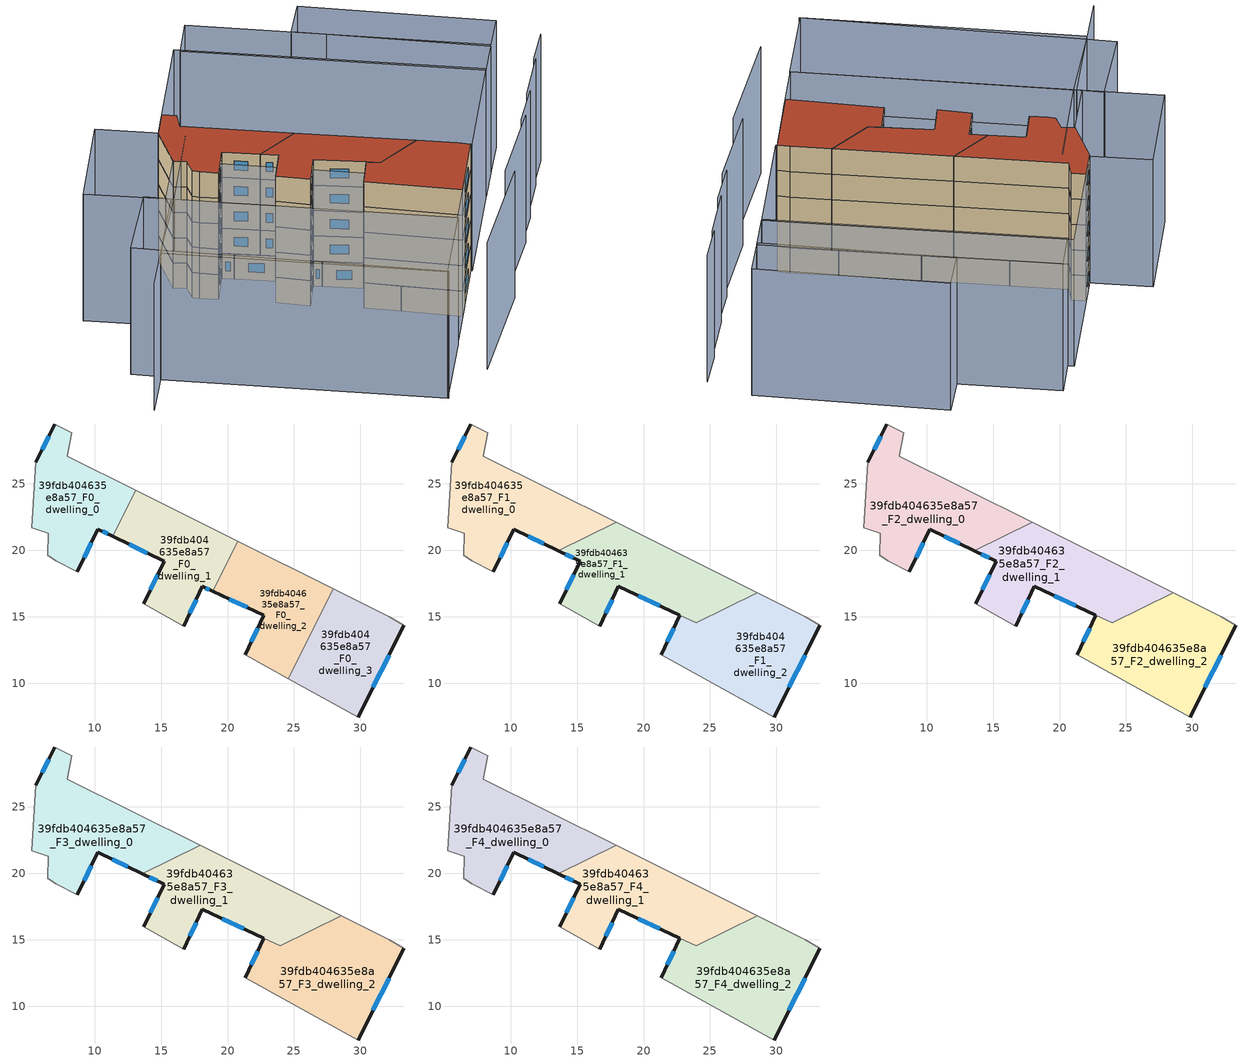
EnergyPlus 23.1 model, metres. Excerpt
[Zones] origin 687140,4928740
39fdb404635e8a57_F0_dwelling_0
 floor ground (EU_floor_Construction): 8.29,28.83 7.94,27.09 13.07,24.52 11.34,21.06 10.23,21.59 8.7,18.39 7.08,19.22 6.48,19.64 6.51,21.29 5.25,21.68 5.57,26.63 7.01,29.5 z0
 wall outside (EU_wall_Construction): 7.01,29.5 5.57,26.63 / 8.7,18.39 10.23,21.59 11.34,21.06 z0:3
 wall adiabatic (EU_wall_Construction): 5.57,26.63 5.25,21.68 6.51,21.29 6.48,19.64 7.08,19.22 8.7,18.39 / 13.07,24.52 7.94,27.09 8.29,28.83 7.01,29.5 z0:3
 wall to 39fdb404635e8a57_F0_dwelling_1 (EU_wall_Construction): 11.34,21.06 13.07,24.52 z0:3
 window (EU_Window_Construction): 6.54,28.57 6.04,27.56 / 10.59,21.42 10.98,21.23 / 9.2,19.43 9.74,20.55 z0.98:2.02
39fdb404635e8a57_F0_dwelling_1
 floor ground (EU_floor_Construction): 20.77,20.68 18.89,16.9 18.08,17.27 16.7,14.26 13.69,15.98 15.23,19.18 11.34,21.06 13.07,24.52 z0
 wall outside (EU_wall_Construction): 11.34,21.06 15.23,19.18 13.69,15.98 / 16.7,14.26 18.08,17.27 18.89,16.9 z0:3
 wall adiabatic (EU_wall_Construction): 20.77,20.68 13.07,24.52 / 13.69,15.98 16.7,14.26 z0:3
 wall to 39fdb404635e8a57_F0_dwelling_2 (EU_wall_Construction): 18.89,16.9 20.77,20.68 z0:3
 window (EU_Window_Construction): 14.73,18.14 14.19,17.02 / 12.61,20.45 13.97,19.79 / 18.34,17.15 18.62,17.02 / 17.15,15.24 17.63,16.29 z0.98:2.02
39fdb404635e8a57_F0_dwelling_2
 floor ground (EU_floor_Construction): 27.95,17.09 24.58,10.34 21.34,12.12 22.73,15.12 18.89,16.9 20.77,20.68 z0
 wall outside (EU_wall_Construction): 18.89,16.9 22.73,15.12 21.34,12.12 z0:3
 wall adiabatic (EU_wall_Construction): 27.95,17.09 20.77,20.68 / 21.34,12.12 24.58,10.34 z0:3
 wall to 39fdb404635e8a57_F0_dwelling_3 (EU_wall_Construction): 24.58,10.34 27.95,17.09 z0:3
 window (EU_Window_Construction): 22.28,14.15 21.8,13.1 / 20.14,16.32 21.48,15.7 z0.98:2.02
39fdb404635e8a57_F0_dwelling_3
 floor ground (EU_floor_Construction): 32.15,14.99 33.27,14.34 29.82,7.45 24.58,10.34 27.95,17.09 z0
 wall outside (EU_wall_Construction): 29.82,7.45 33.27,14.34 z0:3
 wall adiabatic (EU_wall_Construction): 24.58,10.34 29.82,7.45 / 33.27,14.34 32.15,14.99 27.95,17.09 z0:3
 window (EU_Window_Construction): 30.94,9.69 32.15,12.1 z0.98:2.02
39fdb404635e8a57_F1_dwelling_0
 floor to 39fdb404635e8a57_F0_dwelling_0 (EU_floor_Construction): 8.29,28.83 7.94,27.09 13.07,24.52 11.34,21.06 10.23,21.59 8.7,18.39 7.08,19.22 6.48,19.64 6.51,21.29 5.25,21.68 5.57,26.63 7.01,29.5 z3
 floor to 39fdb404635e8a57_F0_dwelling_1 (EU_floor_Construction): 17.94,22.09 13.59,19.97 11.34,21.06 13.07,24.52 z3
 wall outside (EU_wall_Construction): 7.01,29.5 5.57,26.63 / 8.7,18.39 10.23,21.59 13.59,19.97 z3:6
 wall adiabatic (EU_wall_Construction): 5.57,26.63 5.25,21.68 6.51,21.29 6.48,19.64 7.08,19.22 8.7,18.39 / 17.94,22.09 7.94,27.09 8.29,28.83 7.01,29.5 z3:6
 wall to 39fdb404635e8a57_F1_dwelling_1 (EU_wall_Construction): 13.59,19.97 17.94,22.09 z3:6
 window (EU_Window_Construction): 6.54,28.57 6.04,27.56 / 11.33,21.07 12.5,20.5 / 9.2,19.43 9.74,20.55 z3.98:5.02
39fdb404635e8a57_F1_dwelling_1
 floor to 39fdb404635e8a57_F0_dwelling_1 (EU_floor_Construction): 20.77,20.68 18.89,16.9 18.08,17.27 16.7,14.26 13.69,15.98 15.23,19.18 13.59,19.97 17.94,22.09 z3
 floor to 39fdb404635e8a57_F0_dwelling_2 (EU_floor_Construction): 27.95,17.09 27.57,16.31 23.96,14.56 18.89,16.9 20.77,20.68 z3
 floor to 39fdb404635e8a57_F0_dwelling_3 (EU_floor_Construction): 28.55,16.79 27.57,16.31 27.95,17.09 z3
 wall outside (EU_wall_Construction): 16.7,14.26 18.08,17.27 22.73,15.12 / 13.59,19.97 15.23,19.18 13.69,15.98 z3:6
 wall adiabatic (EU_wall_Construction): 13.69,15.98 16.7,14.26 / 28.55,16.79 17.94,22.09 z3:6
 wall to 39fdb404635e8a57_F1_dwelling_2 (EU_wall_Construction): 22.73,15.12 23.96,14.56 28.55,16.79 z3:6
 window (EU_Window_Construction): 19.59,16.57 21.22,15.82 / 17.15,15.24 17.63,16.29 / 14.73,18.14 14.19,17.02 / 14.12,19.72 14.7,19.44 z3.98:5.02
39fdb404635e8a57_F1_dwelling_2
 floor to 39fdb404635e8a57_F0_dwelling_2 (EU_floor_Construction): 27.57,16.31 24.58,10.34 21.34,12.12 22.73,15.12 23.96,14.56 z3
 floor to 39fdb404635e8a57_F0_dwelling_3 (EU_floor_Construction): 32.15,14.99 33.27,14.34 29.82,7.45 24.58,10.34 27.57,16.31 28.55,16.79 z3
 wall outside (EU_wall_Construction): 22.73,15.12 21.34,12.12 / 29.82,7.45 33.27,14.34 z3:6
 wall adiabatic (EU_wall_Construction): 33.27,14.34 32.15,14.99 28.55,16.79 / 21.34,12.12 29.82,7.45 z3:6
 window (EU_Window_Construction): 22.28,14.15 21.8,13.1 / 30.94,9.69 32.15,12.1 z3.98:5.02
39fdb404635e8a57_F2_dwelling_0
 floor to 39fdb404635e8a57_F1_dwelling_0 (EU_floor_Construction): 17.94,22.09 13.59,19.97 10.23,21.59 8.7,18.39 7.08,19.22 6.48,19.64 6.51,21.29 5.25,21.68 5.57,26.63 7.01,29.5 8.29,28.83 7.94,27.09 z6
 wall outside (EU_wall_Construction): 7.01,29.5 5.57,26.63 / 8.7,18.39 10.23,21.59 13.59,19.97 z6:9
 wall adiabatic (EU_wall_Construction): 5.57,26.63 5.25,21.68 6.51,21.29 6.48,19.64 7.08,19.22 8.7,18.39 / 17.94,22.09 7.94,27.09 8.29,28.83 7.01,29.5 z6:9
 wall to 39fdb404635e8a57_F2_dwelling_1 (EU_wall_Construction): 13.59,19.97 17.94,22.09 z6:9
 window (EU_Window_Construction): 6.54,28.57 6.04,27.56 / 11.33,21.07 12.5,20.5 / 9.2,19.43 9.74,20.55 z6.98:8.02
39fdb404635e8a57_F2_dwelling_1
 floor to 39fdb404635e8a57_F1_dwelling_1 (EU_floor_Construction): 28.55,16.79 23.96,14.56 18.08,17.27 16.7,14.26 13.69,15.98 15.23,19.18 13.59,19.97 17.94,22.09 z6
 wall outside (EU_wall_Construction): 16.7,14.26 18.08,17.27 22.73,15.12 / 13.59,19.97 15.23,19.18 13.69,15.98 z6:9
 wall adiabatic (EU_wall_Construction): 13.69,15.98 16.7,14.26 / 28.55,16.79 17.94,22.09 z6:9
 wall to 39fdb404635e8a57_F2_dwelling_2 (EU_wall_Construction): 22.73,15.12 23.96,14.56 28.55,16.79 z6:9
 window (EU_Window_Construction): 19.59,16.57 21.22,15.82 / 17.15,15.24 17.63,16.29 / 14.73,18.14 14.19,17.02 / 14.12,19.72 14.7,19.44 z6.98:8.02
39fdb404635e8a57_F2_dwelling_2
 floor to 39fdb404635e8a57_F1_dwelling_2 (EU_floor_Construction): 32.15,14.99 33.27,14.34 29.82,7.45 21.34,12.12 22.73,15.12 23.96,14.56 28.55,16.79 z6
 wall outside (EU_wall_Construction): 22.73,15.12 21.34,12.12 / 29.82,7.45 33.27,14.34 z6:9
 wall adiabatic (EU_wall_Construction): 33.27,14.34 32.15,14.99 28.55,16.79 / 21.34,12.12 29.82,7.45 z6:9
 window (EU_Window_Construction): 22.28,14.15 21.8,13.1 / 30.94,9.69 32.15,12.1 z6.98:8.02
39fdb404635e8a57_F3_dwelling_0
 floor to 39fdb404635e8a57_F2_dwelling_0 (EU_floor_Construction): 17.94,22.09 13.59,19.97 10.23,21.59 8.7,18.39 7.08,19.22 6.48,19.64 6.51,21.29 5.25,21.68 5.57,26.63 7.01,29.5 8.29,28.83 7.94,27.09 z9
 wall outside (EU_wall_Construction): 7.01,29.5 5.57,26.63 / 8.7,18.39 10.23,21.59 13.59,19.97 z9:12
 wall adiabatic (EU_wall_Construction): 5.57,26.63 5.25,21.68 6.51,21.29 6.48,19.64 7.08,19.22 8.7,18.39 / 17.94,22.09 7.94,27.09 8.29,28.83 7.01,29.5 z9:12
 wall to 39fdb404635e8a57_F3_dwelling_1 (EU_wall_Construction): 13.59,19.97 17.94,22.09 z9:12
 window (EU_Window_Construction): 6.54,28.57 6.04,27.56 / 11.33,21.07 12.5,20.5 / 9.2,19.43 9.74,20.55 z9.98:11.02
39fdb404635e8a57_F3_dwelling_1
 floor to 39fdb404635e8a57_F2_dwelling_1 (EU_floor_Construction): 28.55,16.79 23.96,14.56 18.08,17.27 16.7,14.26 13.69,15.98 15.23,19.18 13.59,19.97 17.94,22.09 z9
 wall outside (EU_wall_Construction): 16.7,14.26 18.08,17.27 22.73,15.12 / 13.59,19.97 15.23,19.18 13.69,15.98 z9:12
 wall adiabatic (EU_wall_Construction): 13.69,15.98 16.7,14.26 / 28.55,16.79 17.94,22.09 z9:12
 wall to 39fdb404635e8a57_F3_dwelling_2 (EU_wall_Construction): 22.73,15.12 23.96,14.56 28.55,16.79 z9:12
 window (EU_Window_Construction): 19.59,16.57 21.22,15.82 / 17.15,15.24 17.63,16.29 / 14.73,18.14 14.19,17.02 / 14.12,19.72 14.7,19.44 z9.98:11.02
39fdb404635e8a57_F3_dwelling_2
 floor to 39fdb404635e8a57_F2_dwelling_2 (EU_floor_Construction): 32.15,14.99 33.27,14.34 29.82,7.45 21.34,12.12 22.73,15.12 23.96,14.56 28.55,16.79 z9
 wall outside (EU_wall_Construction): 22.73,15.12 21.34,12.12 / 29.82,7.45 33.27,14.34 z9:12
 wall adiabatic (EU_wall_Construction): 33.27,14.34 32.15,14.99 28.55,16.79 / 21.34,12.12 29.82,7.45 z9:12
 window (EU_Window_Construction): 22.28,14.15 21.8,13.1 / 30.94,9.69 32.15,12.1 z9.98:11.02
39fdb404635e8a57_F4_dwelling_0
 floor to 39fdb404635e8a57_F3_dwelling_0 (EU_floor_Construction): 17.94,22.09 13.59,19.97 10.23,21.59 8.7,18.39 7.08,19.22 6.48,19.64 6.51,21.29 5.25,21.68 5.57,26.63 7.01,29.5 8.29,28.83 7.94,27.09 z12
 wall outside (EU_wall_Construction): 7.01,29.5 5.57,26.63 / 8.7,18.39 10.23,21.59 13.59,19.97 z12:15
 wall adiabatic (EU_wall_Construction): 5.57,26.63 5.25,21.68 6.51,21.29 6.48,19.64 7.08,19.22 8.7,18.39 / 17.94,22.09 7.94,27.09 8.29,28.83 7.01,29.5 z12:15
 wall to 39fdb404635e8a57_F4_dwelling_1 (EU_wall_Construction): 13.59,19.97 17.94,22.09 z12:15
 window (EU_Window_Construction): 6.54,28.57 6.04,27.56 / 11.33,21.07 12.5,20.5 / 9.2,19.43 9.74,20.55 z12.98:14.02
 roof outside (EU_roof_Construction): 17.94,22.09 7.94,27.09 8.29,28.83 7.01,29.5 5.57,26.63 5.25,21.68 6.51,21.29 6.48,19.64 7.08,19.22 8.7,18.39 10.23,21.59 13.59,19.97 z15
39fdb404635e8a57_F4_dwelling_1
 floor to 39fdb404635e8a57_F3_dwelling_1 (EU_floor_Construction): 28.55,16.79 23.96,14.56 18.08,17.27 16.7,14.26 13.69,15.98 15.23,19.18 13.59,19.97 17.94,22.09 z12
 wall outside (EU_wall_Construction): 16.7,14.26 18.08,17.27 22.73,15.12 / 13.59,19.97 15.23,19.18 13.69,15.98 z12:15
 wall adiabatic (EU_wall_Construction): 13.69,15.98 16.7,14.26 / 28.55,16.79 17.94,22.09 z12:15
 wall to 39fdb404635e8a57_F4_dwelling_2 (EU_wall_Construction): 22.73,15.12 23.96,14.56 28.55,16.79 z12:15
 window (EU_Window_Construction): 19.59,16.57 21.22,15.82 / 17.15,15.24 17.63,16.29 / 14.73,18.14 14.19,17.02 / 14.12,19.72 14.7,19.44 z12.98:14.02
 roof outside (EU_roof_Construction): 28.55,16.79 17.94,22.09 13.59,19.97 15.23,19.18 13.69,15.98 16.7,14.26 18.08,17.27 23.96,14.56 z15
39fdb404635e8a57_F4_dwelling_2
 floor to 39fdb404635e8a57_F3_dwelling_2 (EU_floor_Construction): 32.15,14.99 33.27,14.34 29.82,7.45 21.34,12.12 22.73,15.12 23.96,14.56 28.55,16.79 z12
 wall outside (EU_wall_Construction): 22.73,15.12 21.34,12.12 / 29.82,7.45 33.27,14.34 z12:15
 wall adiabatic (EU_wall_Construction): 33.27,14.34 32.15,14.99 28.55,16.79 / 21.34,12.12 29.82,7.45 z12:15
 window (EU_Window_Construction): 22.28,14.15 21.8,13.1 / 30.94,9.69 32.15,12.1 z12.98:14.02
 roof outside (EU_roof_Construction): 29.82,7.45 33.27,14.34 32.15,14.99 28.55,16.79 23.96,14.56 22.73,15.12 21.34,12.12 z15
shading: 28.95,-1.69 35.65,8.63 / -3.65,3.27 -1.02,8.23 / 34.81,9.01 39.95,17.01 / 39.29,16.56 41.77,20.71 / 41.33,20.39 44.2,25.56 / 44.02,25.64 46.07,29.25 / 3.14,15.78 -1.02,8.23 / -1.02,8.23 -3.64,9.68 / -3.64,9.68 0.52,17.23 / 0.52,17.23 3.14,15.78 / -1.02,8.23 23.73,-4.89 / 2.89,15.91 27.77,3.25 / 27.77,3.25 23.63,-4.89 / 23.63,-4.89 -1.25,7.78 / -1.25,7.78 2.89,15.91 / 27.71,3.24 2.43,16.15 / 2.43,16.15 5.36,21.88 / 5.36,21.88 30.64,8.98 / 30.64,8.98 27.71,3.24 / 33.38,14.29 6.21,27.96 / 6.21,27.96 11.93,39.32 / 11.93,39.32 39.09,25.65 / 39.09,25.65 33.38,14.29 / -4.76,19.7 0.08,29.47 / 0.08,29.47 7.99,25.55 / 7.99,25.55 3.14,15.78 / 3.14,15.78 -4.76,19.7 / 39.03,25.46 12.44,38.88 / 12.44,38.88 14.39,42.74 / 14.39,42.74 40.98,29.32 / 40.98,29.32 39.03,25.46 / 25.71,41.98 42.88,32.88 / 42.88,32.88 40.84,29.03 / 40.84,29.03 23.67,38.13 / 23.67,38.13 25.71,41.98 z0:15
[Building]
EU S2 Campaign: North Axis=0; Terrain=City; Solar Distribution=FullExterior
[Site:Location]
Bologna: Latitude=44.5; Longitude=11.25; Time Zone=1; Elevation=37
[SizingPeriod:WeatherFileDays]
AnnualSizingPeriod: Begin Month=1; Begin Day of Month=1; End Month=12; End Day of Month=31; Day of Week for Start Day=Monday; Use Weather File Daylight Saving Period=No; Use Weather File Rain and Snow Indicators=No
[MATERIAL]
EU_InternalMass_Material: Roughness=MediumRough; Thickness=0.1; Conductivity=1; Density=1800; Specific Heat=900; Thermal Absorptance=0.9; Solar Absorptance=0.7; Visible Absorptance=0.7
[MATERIAL:NOMASS] Roughness=MediumRough; Thermal Absorptance=0.9; Solar Absorptance=0.7; Visible Absorptance=0.7
Name | Thermal Resistance
EU_wall_NoMass | 0.905828
EU_roof_NoMass | 0.37593
EU_floor_NoMass | 0.67114
[WINDOWMATERIAL:SIMPLEGLAZINGSYSTEM]
EU_Window_SimpleGlazing: UFactor=4.52486; Solar Heat Gain Coefficient=0.85; Visible Transmittance=0.85
[CONSTRUCTION]
EU_wall_Construction: EU_wall_NoMass
EU_roof_Construction: EU_roof_NoMass
EU_floor_Construction: EU_floor_NoMass
EU_InternalMass_Construction: EU_InternalMass_Material
EU_Window_Construction: EU_Window_SimpleGlazing
[ZONE] Type=1; Multiplier=1; Ceiling Height=autocalculate; Floor Area=autocalculate; Part of Total Floor Area=Yes
Name | Volume
39fdb404635e8a57_F0_dwelling_0; 39fdb404635e8a57_F0_dwelling_2 | 137.402
39fdb404635e8a57_F1_dwelling_0; 39fdb404635e8a57_F2_dwelling_0; 39fdb404635e8a57_F3_dwelling_0; 39fdb404635e8a57_F4_dwelling_0 | 183.204
39fdb404635e8a57_F0_dwelling_1 | 137.407
39fdb404635e8a57_F1_dwelling_1; 39fdb404635e8a57_F2_dwelling_1; 39fdb404635e8a57_F3_dwelling_1; 39fdb404635e8a57_F4_dwelling_1 | 179.849
39fdb404635e8a57_F1_dwelling_2; 39fdb404635e8a57_F2_dwelling_2; 39fdb404635e8a57_F3_dwelling_2; 39fdb404635e8a57_F4_dwelling_2 | 186.568
39fdb404635e8a57_F0_dwelling_3 | 137.4
[INTERNALMASS] Construction=EU_InternalMass_Construction
Name | Zone or ZoneList | Surface Area
39fdb404635e8a57_F0_dwelling_0_EU_InternalMass | 39fdb404635e8a57_F0_dwelling_0 | 45.8006
39fdb404635e8a57_F0_dwelling_1_EU_InternalMass | 39fdb404635e8a57_F0_dwelling_1 | 45.8022
39fdb404635e8a57_F0_dwelling_2_EU_InternalMass | 39fdb404635e8a57_F0_dwelling_2 | 45.8009
39fdb404635e8a57_F0_dwelling_3_EU_InternalMass | 39fdb404635e8a57_F0_dwelling_3 | 45.7999
39fdb404635e8a57_F1_dwelling_0_EU_InternalMass | 39fdb404635e8a57_F1_dwelling_0 | 61.0675
39fdb404635e8a57_F1_dwelling_1_EU_InternalMass | 39fdb404635e8a57_F1_dwelling_1 | 59.9513
39fdb404635e8a57_F1_dwelling_2_EU_InternalMass | 39fdb404635e8a57_F1_dwelling_2 | 62.1898
39fdb404635e8a57_F2_dwelling_0_EU_InternalMass | 39fdb404635e8a57_F2_dwelling_0 | 61.0675
39fdb404635e8a57_F2_dwelling_1_EU_InternalMass | 39fdb404635e8a57_F2_dwelling_1 | 59.9513
39fdb404635e8a57_F2_dwelling_2_EU_InternalMass | 39fdb404635e8a57_F2_dwelling_2 | 62.1898
39fdb404635e8a57_F3_dwelling_0_EU_InternalMass | 39fdb404635e8a57_F3_dwelling_0 | 61.0675
39fdb404635e8a57_F3_dwelling_1_EU_InternalMass | 39fdb404635e8a57_F3_dwelling_1 | 59.9513
39fdb404635e8a57_F3_dwelling_2_EU_InternalMass | 39fdb404635e8a57_F3_dwelling_2 | 62.1898
39fdb404635e8a57_F4_dwelling_0_EU_InternalMass | 39fdb404635e8a57_F4_dwelling_0 | 61.0675
39fdb404635e8a57_F4_dwelling_1_EU_InternalMass | 39fdb404635e8a57_F4_dwelling_1 | 59.9513
39fdb404635e8a57_F4_dwelling_2_EU_InternalMass | 39fdb404635e8a57_F4_dwelling_2 | 62.1898
[OTHEREQUIPMENT] Fuel Type=Electricity; Design Level Calculation Method=Watts/Area; Power per Zone Floor Area=1; Fraction Latent=0; Fraction Radiant=0; Fraction Lost=0; Carbon Dioxide Generation Rate=0; EndUse Subcategory=EU_Step8_InternalGains
Name | Zone or ZoneList or Space or SpaceList | Schedule
EU_Step8_InternalGain_39fdb404635e8a57_F0_dwelling_0_f000 | 39fdb404635e8a57_F0_dwelling_0 | EU_Step8_GainSchedule_39fdb404635e8a57_F0_dwelling_0_f000
EU_Step8_InternalGain_39fdb404635e8a57_F0_dwelling_1_f000 | 39fdb404635e8a57_F0_dwelling_1 | EU_Step8_GainSchedule_39fdb404635e8a57_F0_dwelling_1_f000
EU_Step8_InternalGain_39fdb404635e8a57_F0_dwelling_2_f000 | 39fdb404635e8a57_F0_dwelling_2 | EU_Step8_GainSchedule_39fdb404635e8a57_F0_dwelling_2_f000
EU_Step8_InternalGain_39fdb404635e8a57_F0_dwelling_3_f000 | 39fdb404635e8a57_F0_dwelling_3 | EU_Step8_GainSchedule_39fdb404635e8a57_F0_dwelling_3_f000
EU_Step8_InternalGain_39fdb404635e8a57_F1_dwelling_0_f000 | 39fdb404635e8a57_F1_dwelling_0 | EU_Step8_GainSchedule_39fdb404635e8a57_F1_dwelling_0_f000
EU_Step8_InternalGain_39fdb404635e8a57_F1_dwelling_1_f000 | 39fdb404635e8a57_F1_dwelling_1 | EU_Step8_GainSchedule_39fdb404635e8a57_F1_dwelling_1_f000
EU_Step8_InternalGain_39fdb404635e8a57_F1_dwelling_2_f000 | 39fdb404635e8a57_F1_dwelling_2 | EU_Step8_GainSchedule_39fdb404635e8a57_F1_dwelling_2_f000
EU_Step8_InternalGain_39fdb404635e8a57_F2_dwelling_0_f000 | 39fdb404635e8a57_F2_dwelling_0 | EU_Step8_GainSchedule_39fdb404635e8a57_F2_dwelling_0_f000
EU_Step8_InternalGain_39fdb404635e8a57_F2_dwelling_1_f000 | 39fdb404635e8a57_F2_dwelling_1 | EU_Step8_GainSchedule_39fdb404635e8a57_F2_dwelling_1_f000
EU_Step8_InternalGain_39fdb404635e8a57_F2_dwelling_2_f000 | 39fdb404635e8a57_F2_dwelling_2 | EU_Step8_GainSchedule_39fdb404635e8a57_F2_dwelling_2_f000
EU_Step8_InternalGain_39fdb404635e8a57_F3_dwelling_0_f000 | 39fdb404635e8a57_F3_dwelling_0 | EU_Step8_GainSchedule_39fdb404635e8a57_F3_dwelling_0_f000
EU_Step8_InternalGain_39fdb404635e8a57_F3_dwelling_1_f000 | 39fdb404635e8a57_F3_dwelling_1 | EU_Step8_GainSchedule_39fdb404635e8a57_F3_dwelling_1_f000
EU_Step8_InternalGain_39fdb404635e8a57_F3_dwelling_2_f000 | 39fdb404635e8a57_F3_dwelling_2 | EU_Step8_GainSchedule_39fdb404635e8a57_F3_dwelling_2_f000
EU_Step8_InternalGain_39fdb404635e8a57_F4_dwelling_0_f000 | 39fdb404635e8a57_F4_dwelling_0 | EU_Step8_GainSchedule_39fdb404635e8a57_F4_dwelling_0_f000
EU_Step8_InternalGain_39fdb404635e8a57_F4_dwelling_1_f000 | 39fdb404635e8a57_F4_dwelling_1 | EU_Step8_GainSchedule_39fdb404635e8a57_F4_dwelling_1_f000
EU_Step8_InternalGain_39fdb404635e8a57_F4_dwelling_2_f000 | 39fdb404635e8a57_F4_dwelling_2 | EU_Step8_GainSchedule_39fdb404635e8a57_F4_dwelling_2_f000
[ZONEVENTILATION:DESIGNFLOWRATE] Schedule=EU_AlwaysOn; Design Flow Rate Calculation Method=AirChanges/Hour; Air Changes per Hour=0.73129; Ventilation Type=Natural; Fan Pressure Rise=0; Fan Total Efficiency=1; Constant Term Coefficient=1; Temperature Term Coefficient=0; Velocity Term Coefficient=0; Velocity Squared Term Coefficient=0; Minimum Indoor Temperature=-100; Maximum Indoor Temperature=100; Delta Temperature=-100; Minimum Outdoor Temperature=-100; Maximum Outdoor Temperature=100; Maximum Wind Speed=40
Name | Zone or ZoneList or Space or SpaceList
EU_ConstantAir_39fdb404635e8a57_F0_dwelling_0 | 39fdb404635e8a57_F0_dwelling_0
EU_ConstantAir_39fdb404635e8a57_F0_dwelling_1 | 39fdb404635e8a57_F0_dwelling_1
EU_ConstantAir_39fdb404635e8a57_F0_dwelling_2 | 39fdb404635e8a57_F0_dwelling_2
EU_ConstantAir_39fdb404635e8a57_F0_dwelling_3 | 39fdb404635e8a57_F0_dwelling_3
EU_ConstantAir_39fdb404635e8a57_F1_dwelling_0 | 39fdb404635e8a57_F1_dwelling_0
EU_ConstantAir_39fdb404635e8a57_F1_dwelling_1 | 39fdb404635e8a57_F1_dwelling_1
EU_ConstantAir_39fdb404635e8a57_F1_dwelling_2 | 39fdb404635e8a57_F1_dwelling_2
EU_ConstantAir_39fdb404635e8a57_F2_dwelling_0 | 39fdb404635e8a57_F2_dwelling_0
EU_ConstantAir_39fdb404635e8a57_F2_dwelling_1 | 39fdb404635e8a57_F2_dwelling_1
EU_ConstantAir_39fdb404635e8a57_F2_dwelling_2 | 39fdb404635e8a57_F2_dwelling_2
EU_ConstantAir_39fdb404635e8a57_F3_dwelling_0 | 39fdb404635e8a57_F3_dwelling_0
EU_ConstantAir_39fdb404635e8a57_F3_dwelling_1 | 39fdb404635e8a57_F3_dwelling_1
EU_ConstantAir_39fdb404635e8a57_F3_dwelling_2 | 39fdb404635e8a57_F3_dwelling_2
EU_ConstantAir_39fdb404635e8a57_F4_dwelling_0 | 39fdb404635e8a57_F4_dwelling_0
EU_ConstantAir_39fdb404635e8a57_F4_dwelling_1 | 39fdb404635e8a57_F4_dwelling_1
EU_ConstantAir_39fdb404635e8a57_F4_dwelling_2 | 39fdb404635e8a57_F4_dwelling_2
[HVACTEMPLATE:THERMOSTAT] Constant Heating Setpoint=20; Constant Cooling Setpoint=50
EU_HeatOnly_39fdb404635e8a57_F0_dwelling_0; EU_HeatOnly_39fdb404635e8a57_F0_dwelling_1; EU_HeatOnly_39fdb404635e8a57_F0_dwelling_2; EU_HeatOnly_39fdb404635e8a57_F0_dwelling_3; EU_HeatOnly_39fdb404635e8a57_F1_dwelling_0; EU_HeatOnly_39fdb404635e8a57_F1_dwelling_1; EU_HeatOnly_39fdb404635e8a57_F1_dwelling_2; EU_HeatOnly_39fdb404635e8a57_F2_dwelling_0; EU_HeatOnly_39fdb404635e8a57_F2_dwelling_1; EU_HeatOnly_39fdb404635e8a57_F2_dwelling_2; EU_HeatOnly_39fdb404635e8a57_F3_dwelling_0; EU_HeatOnly_39fdb404635e8a57_F3_dwelling_1; EU_HeatOnly_39fdb404635e8a57_F3_dwelling_2; EU_HeatOnly_39fdb404635e8a57_F4_dwelling_0; EU_HeatOnly_39fdb404635e8a57_F4_dwelling_1; EU_HeatOnly_39fdb404635e8a57_F4_dwelling_2
[HVACTEMPLATE:ZONE:IDEALLOADSAIRSYSTEM] System Availability Schedule=EU_AlwaysOn; Maximum Heating Supply Air Temperature=50; Minimum Cooling Supply Air Temperature=13; Maximum Heating Supply Air Humidity Ratio=0.0156; Minimum Cooling Supply Air Humidity Ratio=0.0077; Heating Limit=NoLimit; Cooling Limit=NoLimit; Heating Availability Schedule=EU_AlwaysOn; Cooling Availability Schedule=EU_CoolingOff; Dehumidification Control Type=ConstantSensibleHeatRatio; Cooling Sensible Heat Ratio=0.7; Dehumidification Setpoint=60; Humidification Control Type=None; Humidification Setpoint=30; Outdoor Air Method=None; Outdoor Air Flow Rate per Person=0.00944; Outdoor Air Flow Rate per Zone Floor Area=0; Outdoor Air Flow Rate per Zone=0; Demand Controlled Ventilation Type=None; Outdoor Air Economizer Type=NoEconomizer; Heat Recovery Type=None; Sensible Heat Recovery Effectiveness=0.7; Latent Heat Recovery Effectiveness=0.65
Name | Template Thermostat
39fdb404635e8a57_F0_dwelling_0 | EU_HeatOnly_39fdb404635e8a57_F0_dwelling_0
39fdb404635e8a57_F0_dwelling_1 | EU_HeatOnly_39fdb404635e8a57_F0_dwelling_1
39fdb404635e8a57_F0_dwelling_2 | EU_HeatOnly_39fdb404635e8a57_F0_dwelling_2
39fdb404635e8a57_F0_dwelling_3 | EU_HeatOnly_39fdb404635e8a57_F0_dwelling_3
39fdb404635e8a57_F1_dwelling_0 | EU_HeatOnly_39fdb404635e8a57_F1_dwelling_0
39fdb404635e8a57_F1_dwelling_1 | EU_HeatOnly_39fdb404635e8a57_F1_dwelling_1
39fdb404635e8a57_F1_dwelling_2 | EU_HeatOnly_39fdb404635e8a57_F1_dwelling_2
39fdb404635e8a57_F2_dwelling_0 | EU_HeatOnly_39fdb404635e8a57_F2_dwelling_0
39fdb404635e8a57_F2_dwelling_1 | EU_HeatOnly_39fdb404635e8a57_F2_dwelling_1
39fdb404635e8a57_F2_dwelling_2 | EU_HeatOnly_39fdb404635e8a57_F2_dwelling_2
39fdb404635e8a57_F3_dwelling_0 | EU_HeatOnly_39fdb404635e8a57_F3_dwelling_0
39fdb404635e8a57_F3_dwelling_1 | EU_HeatOnly_39fdb404635e8a57_F3_dwelling_1
39fdb404635e8a57_F3_dwelling_2 | EU_HeatOnly_39fdb404635e8a57_F3_dwelling_2
39fdb404635e8a57_F4_dwelling_0 | EU_HeatOnly_39fdb404635e8a57_F4_dwelling_0
39fdb404635e8a57_F4_dwelling_1 | EU_HeatOnly_39fdb404635e8a57_F4_dwelling_1
39fdb404635e8a57_F4_dwelling_2 | EU_HeatOnly_39fdb404635e8a57_F4_dwelling_2
[SIZING:ZONE] Zone Cooling Design Supply Air Temperature Input Method=SupplyAirTemperature; Zone Cooling Design Supply Air Temperature=13; Zone Heating Design Supply Air Temperature Input Method=SupplyAirTemperature; Zone Heating Design Supply Air Temperature=50; Zone Cooling Design Supply Air Humidity Ratio=0.008; Zone Heating Design Supply Air Humidity Ratio=0.008; Cooling Design Air Flow Method=DesignDay; Cooling Design Air Flow Rate=0; Cooling Minimum Air Flow per Zone Floor Area=0.000762; Cooling Minimum Air Flow=0; Cooling Minimum Air Flow Fraction=0.2; Heating Design Air Flow Method=DesignDay; Heating Design Air Flow Rate=0; Heating Maximum Air Flow per Zone Floor Area=0.002032; Heating Maximum Air Flow=0.141576; Heating Maximum Air Flow Fraction=0.3; Account for Dedicated Outdoor Air System=No; Dedicated Outdoor Air System Control Strategy=NeutralSupplyAir; Dedicated Outdoor Air Low Setpoint Temperature for Design=autosize; Dedicated Outdoor Air High Setpoint Temperature for Design=autosize; Zone Load Sizing Method=Sensible Load Only No Latent Load; Zone Latent Cooling Design Supply Air Humidity Ratio Input Method=HumidityRatioDifference; Zone Cooling Design Supply Air Humidity Ratio Difference=0.005; Zone Latent Heating Design Supply Air Humidity Ratio Input Method=HumidityRatioDifference; Zone Humidification Design Supply Air Humidity Ratio Difference=0.005
39fdb404635e8a57_F0_dwelling_0; 39fdb404635e8a57_F0_dwelling_1; 39fdb404635e8a57_F0_dwelling_2; 39fdb404635e8a57_F0_dwelling_3; 39fdb404635e8a57_F1_dwelling_0; 39fdb404635e8a57_F1_dwelling_1; 39fdb404635e8a57_F1_dwelling_2; 39fdb404635e8a57_F2_dwelling_0; 39fdb404635e8a57_F2_dwelling_1; 39fdb404635e8a57_F2_dwelling_2; 39fdb404635e8a57_F3_dwelling_0; 39fdb404635e8a57_F3_dwelling_1; 39fdb404635e8a57_F3_dwelling_2; 39fdb404635e8a57_F4_dwelling_0; 39fdb404635e8a57_F4_dwelling_1; 39fdb404635e8a57_F4_dwelling_2
[SCHEDULE:CONSTANT]
Name | Hourly Value
EU_AlwaysOn | 1
EU_CoolingOff | 0
[SCHEDULE:FILE] Column Number=1; Rows to Skip at Top=0; Number of Hours of Data=8760; Column Separator=Comma; Interpolate to Timestep=No; Minutes per Item=60; Adjust Schedule for Daylight Savings=Yes
Name | File
EU_Step8_GainSchedule_39fdb404635e8a57_F0_dwelling_0_f000 | ../../schedules/39fdb404635e8a57/39fdb404635e8a57_F0_dwelling_0_f000_gain.csv
EU_Step8_GainSchedule_39fdb404635e8a57_F0_dwelling_1_f000 | ../../schedules/39fdb404635e8a57/39fdb404635e8a57_F0_dwelling_1_f000_gain.csv
EU_Step8_GainSchedule_39fdb404635e8a57_F0_dwelling_2_f000 | ../../schedules/39fdb404635e8a57/39fdb404635e8a57_F0_dwelling_2_f000_gain.csv
EU_Step8_GainSchedule_39fdb404635e8a57_F0_dwelling_3_f000 | ../../schedules/39fdb404635e8a57/39fdb404635e8a57_F0_dwelling_3_f000_gain.csv
EU_Step8_GainSchedule_39fdb404635e8a57_F1_dwelling_0_f000 | ../../schedules/39fdb404635e8a57/39fdb404635e8a57_F1_dwelling_0_f000_gain.csv
EU_Step8_GainSchedule_39fdb404635e8a57_F1_dwelling_1_f000 | ../../schedules/39fdb404635e8a57/39fdb404635e8a57_F1_dwelling_1_f000_gain.csv
EU_Step8_GainSchedule_39fdb404635e8a57_F1_dwelling_2_f000 | ../../schedules/39fdb404635e8a57/39fdb404635e8a57_F1_dwelling_2_f000_gain.csv
EU_Step8_GainSchedule_39fdb404635e8a57_F2_dwelling_0_f000 | ../../schedules/39fdb404635e8a57/39fdb404635e8a57_F2_dwelling_0_f000_gain.csv
EU_Step8_GainSchedule_39fdb404635e8a57_F2_dwelling_1_f000 | ../../schedules/39fdb404635e8a57/39fdb404635e8a57_F2_dwelling_1_f000_gain.csv
EU_Step8_GainSchedule_39fdb404635e8a57_F2_dwelling_2_f000 | ../../schedules/39fdb404635e8a57/39fdb404635e8a57_F2_dwelling_2_f000_gain.csv
EU_Step8_GainSchedule_39fdb404635e8a57_F3_dwelling_0_f000 | ../../schedules/39fdb404635e8a57/39fdb404635e8a57_F3_dwelling_0_f000_gain.csv
EU_Step8_GainSchedule_39fdb404635e8a57_F3_dwelling_1_f000 | ../../schedules/39fdb404635e8a57/39fdb404635e8a57_F3_dwelling_1_f000_gain.csv
EU_Step8_GainSchedule_39fdb404635e8a57_F3_dwelling_2_f000 | ../../schedules/39fdb404635e8a57/39fdb404635e8a57_F3_dwelling_2_f000_gain.csv
EU_Step8_GainSchedule_39fdb404635e8a57_F4_dwelling_0_f000 | ../../schedules/39fdb404635e8a57/39fdb404635e8a57_F4_dwelling_0_f000_gain.csv
EU_Step8_GainSchedule_39fdb404635e8a57_F4_dwelling_1_f000 | ../../schedules/39fdb404635e8a57/39fdb404635e8a57_F4_dwelling_1_f000_gain.csv
EU_Step8_GainSchedule_39fdb404635e8a57_F4_dwelling_2_f000 | ../../schedules/39fdb404635e8a57/39fdb404635e8a57_F4_dwelling_2_f000_gain.csv
